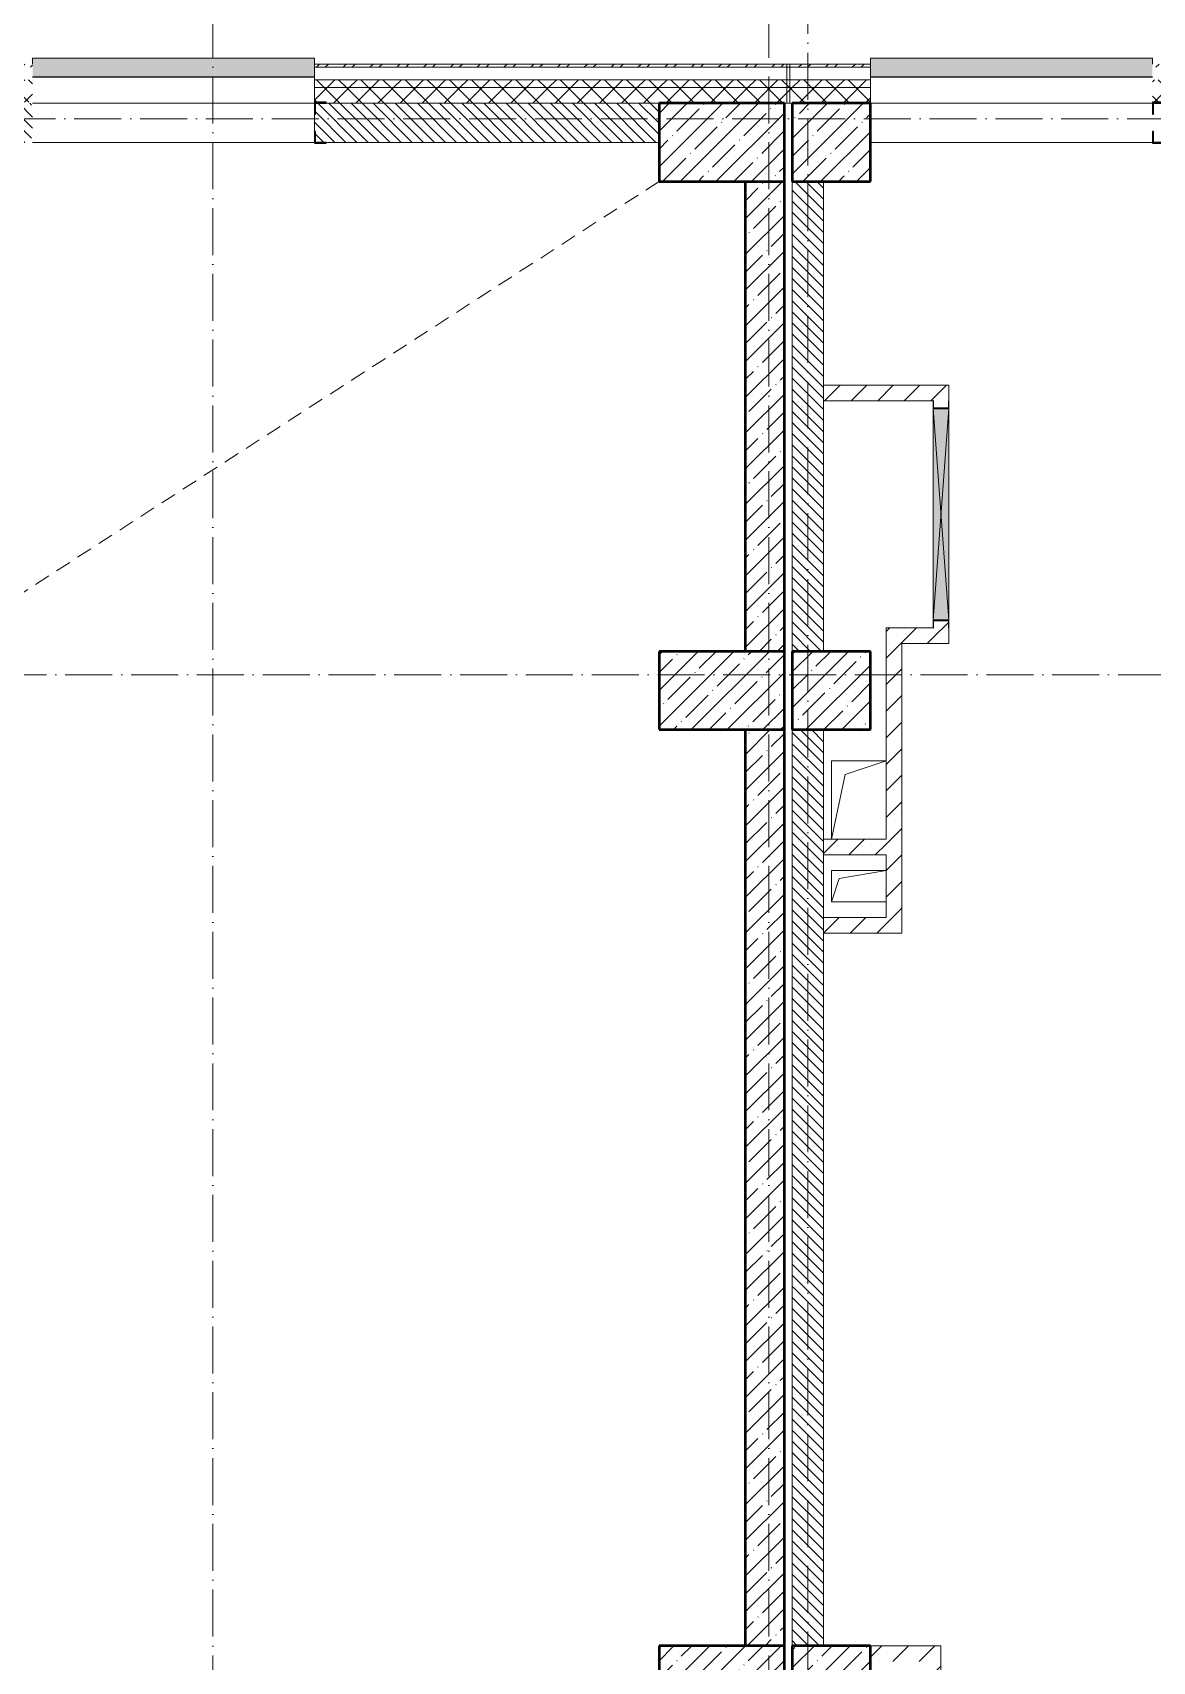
# Model space of a CAD drawing. Header units: millimetres. Extents: x -12989 to 629078, y -109036 to 555275.
# Drawn here: x 586468 to 593618, y 166515 to 176917 of the extents above; entities that cross this region are included whole.
import ezdxf

# ---------------------------------------------------------------- set-up
doc = ezdxf.new("R2010")
doc.units = ezdxf.units.MM
doc.linetypes.add('200_ШТРИХ_ш1п0_6_', pattern=[160, 100, -60])
doc.linetypes.add('50_200_ШТРИХ_1Т_ш5_п1_п1_', pattern=[700, 500, -100, 0, -100])
for name, color, linetype, lineweight in [('A-DETL-____-OTLN-3', 7, '200_ШТРИХ_ш1п0_6_', 9), ('A-DETL-GENF-OTLN', 7, 'Continuous', 9), ('A-FLOR-____-OTLN', 7, 'Continuous', 9), ('A-GENM-____-MCUT', 7, 'Continuous', 25), ('A-GENM-____-OTLN', 7, 'Continuous', 9), ('A-GENM-____-OTLN-1', 7, 'Continuous', 25), ('A-GLAZ-____-OTLN', 7, 'Continuous', 9), ('A-WALL-____-MCUT', 7, 'Continuous', 13), ('A-WALL-____-MCUT-1', 7, 'Continuous', 9), ('A-WALL-____-MCUT-2', 7, 'Continuous', 50), ('A-WALL-____-OTLN', 7, 'Continuous', 9), ('A-WALL-____-PATT-1', 7, 'Continuous', 9), ('A-WALL-FNSH-MCUT-1', 7, 'Continuous', 9), ('S-COLS-____-MCUT', 7, 'Continuous', 50), ('S-COLS-____-OTLN', 7, 'Continuous', 9), ('S-GRID-____-OTLN-1', 7, '50_200_ШТРИХ_1Т_ш5_п1_п1_', 9)]:
    doc.layers.add(name, color=color, linetype=linetype, lineweight=lineweight)
doc.layers.add('A-GLAZ-____-OTLN-1', color=7, linetype='Continuous', lineweight=9, true_color=0xc0c0c0)
pattern_1 = [(45, (516567.8, 90784.41), (-70.71068, 70.71068), []), (135, (516567.8, 90784.41), (-70.71068, -70.71068), [])]
pattern_2 = [(45, (516567.8, 90784.41), (-114.04925, 114.04925), []), (45, (516681.85, 90784.41), (-114.04925, 114.04925), [201.612, -40.322, 3.353, -36.97])]
pattern_3 = [(45, (516567.8, 90784.41), (-85.53659, 85.53659), []), (45, (516624.82, 90784.41), (-85.53659, 85.53659), [])]
pattern_4 = [(135, (516567.8, 90784.41), (-35.35534, -35.35534), [])]
pattern_5 = [(45, (516567.8, 90784.41), (-84.85281, 84.85281), [])]

# ---------------------------------------------------------------- blocks, each defined once
blk = doc.blocks.new('BSC_Колонна _Прямоугольная - 500х800-V81-АР1_План отверстий 2 этажа в осях 1-64_Ю-ЯЯ')
at = {"layer": 'S-COLS-____-OTLN'}
h = blk.add_hatch(dxfattribs=at)
h.set_pattern_fill('FP_94', color=256, style=0, pattern_type=2)
h.set_pattern_definition([(315, (-85431.04, 74300), (114.04925, 114.04925), []), (315, (-85431.04, 74185.95), (114.04925, 114.04925), [201.613, -40.323, 3.353, -36.97])])
h.paths.add_polyline_path([(-250, 400), (-250, -400), (250, -400), (250, 400)], flags=0)
at = {"layer": 'S-COLS-____-MCUT'}
for p, q in [((250, 400), (-250, 400)), ((-250, 400), (-250, -400)), ((250, -400), (250, 400)), ((-250, -400), (250, -400))]:
    blk.add_line(p, q, dxfattribs=at)
blk = doc.blocks.new('BSC_Колонна _Прямоугольная - 500х800-V82-АР1_План отверстий 2 этажа в осях 1-64_Ю-ЯЯ')
at = {"layer": 'S-COLS-____-OTLN'}
h = blk.add_hatch(dxfattribs=at)
h.set_pattern_fill('FP_95', color=256, style=0, pattern_type=2)
h.set_pattern_definition([(315, (-81931.04, 74300), (114.04925, 114.04925), []), (315, (-81931.04, 74185.95), (114.04925, 114.04925), [201.613, -40.323, 3.353, -36.97])])
h.paths.add_polyline_path([(-250, 400), (-250, -400), (250, -400), (250, 400)], flags=0)
at = {"layer": 'S-COLS-____-MCUT'}
for p, q in [((250, 400), (-250, 400)), ((-250, 400), (-250, -400)), ((250, -400), (250, 400)), ((-250, -400), (250, -400))]:
    blk.add_line(p, q, dxfattribs=at)
blk = doc.blocks.new('BSC_Колонна _Прямоугольная - 500х800-V83-АР1_План отверстий 2 этажа в осях 1-64_Ю-ЯЯ')
at = {"layer": 'S-COLS-____-OTLN'}
h = blk.add_hatch(dxfattribs=at)
h.set_pattern_fill('FP_96', color=256, style=0, pattern_type=2)
h.set_pattern_definition([(315, (-75581.04, 74300), (114.04925, 114.04925), []), (315, (-75581.04, 74185.95), (114.04925, 114.04925), [201.613, -40.323, 3.353, -36.97])])
h.paths.add_polyline_path([(-250, 400), (-250, -400), (250, -400), (250, 400)], flags=0)
at = {"layer": 'S-COLS-____-MCUT'}
for p, q in [((250, 400), (-250, 400)), ((-250, 400), (-250, -400)), ((250, -400), (250, 400)), ((-250, -400), (250, -400))]:
    blk.add_line(p, q, dxfattribs=at)
blk = doc.blocks.new('BSC_Колонна _Прямоугольная - 500х500-V92-АР1_План отверстий 2 этажа в осях 1-64_Ю-ЯЯ')
at = {"layer": 'S-COLS-____-OTLN'}
h = blk.add_hatch(dxfattribs=at)
h.set_pattern_fill('FP_105', color=256, style=0, pattern_type=2)
h.set_pattern_definition([(45, (-75000, -85431.04), (-114.04925, 114.04925), []), (45, (-74885.95, -85431.04), (-114.04925, 114.04925), [201.613, -40.323, 3.353, -36.97])])
h.paths.add_polyline_path([(-250, -250), (250, -250), (250, 250), (-250, 250)], flags=0)
at = {"layer": 'S-COLS-____-MCUT'}
for p, q in [((250, 250), (-250, 250)), ((-250, 250), (-250, -250)), ((250, -250), (250, 250)), ((-250, -250), (250, -250))]:
    blk.add_line(p, q, dxfattribs=at)
blk = doc.blocks.new('BSC_Колонна _Прямоугольная - 500х500-V93-АР1_План отверстий 2 этажа в осях 1-64_Ю-ЯЯ')
at = {"layer": 'S-COLS-____-OTLN'}
h = blk.add_hatch(dxfattribs=at)
h.set_pattern_fill('FP_106', color=256, style=0, pattern_type=2)
h.set_pattern_definition([(45, (-75000, -75581.04), (-114.04925, 114.04925), []), (45, (-74885.95, -75581.04), (-114.04925, 114.04925), [201.613, -40.323, 3.353, -36.97])])
h.paths.add_polyline_path([(-250, -250), (250, -250), (250, 250), (-250, 250)], flags=0)
at = {"layer": 'S-COLS-____-MCUT'}
for p, q in [((250, 250), (-250, 250)), ((-250, 250), (-250, -250)), ((250, -250), (250, 250)), ((-250, -250), (250, -250))]:
    blk.add_line(p, q, dxfattribs=at)
blk = doc.blocks.new('Фахверк_СКБ_Уголок - 250_2700-27497298-АР1_План отверстий 2 этажа в осях 1-64_Ю-ЯЯ')
at = {"layer": 'A-GENM-____-MCUT'}
for p, q in [((200, 181), (125, 181)), ((125, 181), (125, 106)), ((125, 106), (131, 106)), ((131, 106), (131, 175)), ((131, 175), (200, 175)), ((200, 175), (200, 181)), ((131, -6), (125, -6)), ((125, -6), (125, -81)), ((125, -81), (200, -81)), ((131, -75), (131, -6)), ((200, -75), (131, -75)), ((200, -81), (200, -75))]:
    blk.add_line(p, q, dxfattribs=at)
blk = doc.blocks.new('AR_Отверстие прямоугольное _в плите_ - AR_Отверстие прямоугольное _в плите_-V179-АР1_План отверстий 2 этажа в осях 1-64_Ю-ЯЯ')
at = {"layer": 'A-GENM-____-OTLN'}
for p, q in [((175, 250), (-175, 250)), ((-175, 250), (-175, -250)), ((-87, 163), (175, 250)), ((-175, -250), (-87, 163))]:
    blk.add_line(p, q, dxfattribs=at)
blk = doc.blocks.new('AR_Отверстие прямоугольное _в плите_ - AR_Отверстие прямоугольное _в плите_-30552592-АР1_План отверстий 2 этажа в осях 1-64_Ю-ЯЯ')
at = {"layer": 'A-GENM-____-OTLN'}
for p, q in [((175, 100), (-175, 100)), ((-175, 100), (-175, -100)), ((-175, -100), (-125, 50)), ((-125, 50), (175, 100)), ((-175, -100), (175, -100))]:
    blk.add_line(p, q, dxfattribs=at)
blk = doc.blocks.new('Отлив_СКБ - Отлив витража_120_НВФ-31885689-АР1_План отверстий 2 этажа в осях 1-64_Ю-ЯЯ')
at = {"layer": 'A-GLAZ-____-OTLN-1'}
for points in [[(1800, 2), (1800, 120), (0, 120), (0, 2), (737, 2)], [(1800, 0), (1800, 2), (0, 2), (0, 0), (737, 0)]]:
    blk.add_hatch(color=256, dxfattribs=at).paths.add_polyline_path(points, flags=0)
at = {"layer": 'A-GLAZ-____-OTLN'}
for p, q in [((0, 83), (0, 120)), ((1800, 120), (0, 120)), ((1800, 120), (1800, 83)), ((0, 2), (1800, 2)), ((1800, 0), (0, 0))]:
    blk.add_line(p, q, dxfattribs=at)
blk = doc.blocks.new('Стены 2 - Стены 4-31194547-АР1_План отверстий 2 этажа в осях 1-64_Ю-ЯЯ')
at = {"layer": 'A-WALL-____-MCUT'}
for p, q in [((-1799, 41030), (-1799, 41010)), ((-1549, 41030), (-1799, 41030)), ((-1799, 41010), (-1549, 41010)), ((-1549, 41010), (-1549, 41030))]:
    blk.add_line(p, q, dxfattribs=at)
blk = doc.blocks.new('AR_Отверстие прямоугольное _в стене_ - AR_Отверстие прямоугольное _в стене__ОВ-36825274-АР1_План отверстий 2 этажа в осях 1-64_Ю-ЯЯ')
at = {"layer": 'A-GLAZ-____-OTLN'}
blk.add_hatch(color=256, dxfattribs=at).paths.add_polyline_path([(675, -50), (675, 50), (-675, 50), (-675, -50), (1, -50)], flags=0)
at = {"layer": 'A-DETL-GENF-OTLN'}
for p, q in [((-675, 50), (675, 50)), ((675, 50), (-675, -50)), ((-675, 50), (675, -50)), ((675, 50), (-675, 50)), ((675, -50), (-675, -50)), ((-675, -50), (675, -50))]:
    blk.add_line(p, q, dxfattribs=at)
blk = doc.blocks.new('154_Фахверк_СКБ_Швеллер - Тип_100_3960-28318856-АР1_План отверстий 2 этажа в осях 1-64_Ю-ЯЯ')
at = {"layer": 'A-GENM-____-MCUT'}
for p, q in [((175, 50), (125, 50)), ((125, 50), (125, -50)), ((128, 47), (175, 47)), ((128, -47), (128, 47)), ((175, 47), (175, 50)), ((125, -50), (175, -50)), ((175, -47), (128, -47)), ((175, -50), (175, -47))]:
    blk.add_line(p, q, dxfattribs=at)
blk = doc.blocks.new('3эт')
at = {"layer": 'S-GRID-____-OTLN-1', "color": 251, "ltscale": 0.6, "true_color": 0x636466}
for p, q in [((354820.7, 4029.4), (354820.7, -46882.4)), ((358370.7, 4029.4), (358370.7, -46592.2)), ((358620.7, 3761.2), (358620.7, -46882.4)), ((387845.1, -1282.4), (279101.9, -1282.4)), ((279101.9, -4832.4), (387845.1, -4832.4))]:
    blk.add_line(p, q, dxfattribs=at)

msp = doc.modelspace()

# ---------------------------------------------------------------- hatches: boundary and pattern name
at = {"layer": 'A-WALL-____-PATT-1'}
h = msp.add_hatch(dxfattribs=at)
h.set_pattern_fill('FP_3', color=256, style=0, pattern_type=2)
h.set_pattern_definition(pattern_3)
h.paths.add_polyline_path([(591282.7976, 176695.4504), (591282.7976, 176715.4504), (588267.7976, 176715.4504), (588267.7976, 176695.4504), (590787.6446, 176695.4504)], flags=0)
h.paths.add_polyline_path([(586467.7976, 176695.4504), (586467.7976, 176715.4504), (585267.7976, 176715.4504), (585267.7976, 176695.4504)], flags=0)
h.paths.add_polyline_path([(583467.7976, 176695.4504), (583467.7976, 176715.4504), (582267.7976, 176715.4504), (582267.7976, 176695.4504)], flags=0)
h.paths.add_polyline_path([(580467.7976, 176695.4504), (580467.7976, 176715.4504), (579217.7976, 176715.4504), (579217.7976, 176695.4504), (580182.6405, 176695.4504)], flags=0)
h.paths.add_polyline_path([(577417.7976, 176695.4504), (577417.7976, 176715.4504), (576217.7976, 176715.4504), (576217.7976, 176695.4504), (576647.6392, 176695.4504)], flags=0)
h.paths.add_polyline_path([(573996.3882, 176695.4504), (574417.7976, 176695.4504), (574417.7976, 176715.4504), (573217.7976, 176715.4504), (573217.7976, 176695.4504)], flags=0)
h.paths.add_polyline_path([(568417.7976, 176695.4504), (568417.7976, 176715.4504), (566752.7976, 176715.4504), (566752.7976, 176695.4504), (567810.1359, 176695.4504)], flags=0)
h.paths.add_polyline_path([(571417.7976, 176695.4504), (571417.7976, 176715.4504), (570217.7976, 176715.4504), (570217.7976, 176695.4504)], flags=0)
h = msp.add_hatch(dxfattribs=at)
h.set_pattern_fill('FP_3', color=256, style=0, pattern_type=2)
h.set_pattern_definition(pattern_3)
h.paths.add_polyline_path([(603160.1492, 176695.4504), (603517.7976, 176695.4504), (603517.7976, 176715.4504), (602392.7976, 176715.4504), (602392.7976, 176695.4504)], flags=0)
h.paths.add_polyline_path([(605577.7976, 176695.4504), (605577.7976, 176715.4504), (605317.7976, 176715.4504), (605317.7976, 176695.4504)], flags=0)
h.paths.add_polyline_path([(600592.7976, 176695.4504), (600592.7976, 176715.4504), (599467.7976, 176715.4504), (599467.7976, 176695.4504), (600508.8982, 176695.4504)], flags=0)
h.paths.add_polyline_path([(594817.7976, 176695.4504), (594817.7976, 176715.4504), (593617.7976, 176715.4504), (593617.7976, 176695.4504), (594322.6459, 176695.4504)], flags=0)
h.paths.add_polyline_path([(591302.7976, 176695.4504), (591817.7976, 176695.4504), (591817.7976, 176715.4504), (591302.7976, 176715.4504)], flags=0)
h = msp.add_hatch(dxfattribs=at)
h.set_pattern_fill('FP_1', color=256, style=0, pattern_type=2)
h.set_pattern_definition(pattern_1)
h.paths.add_polyline_path([(617917.7976, 176565.4504), (617967.7976, 176565.4504), (617967.7976, 176615.4504), (611067.7976, 176615.4504), (611067.7976, 176565.4504), (615532.6539, 176565.4504)], flags=0)
h.paths.add_polyline_path([(605811.4002, 176565.4504), (606517.7976, 176565.4504), (606517.7976, 176615.4504), (605317.7976, 176615.4504), (605317.7976, 176565.4504)], flags=0)
h.paths.add_polyline_path([(608317.7976, 176565.4504), (610067.7976, 176565.4504), (610067.7976, 176615.4504), (608317.7976, 176615.4504)], flags=0)
h.paths.add_polyline_path([(603517.7976, 176565.4504), (603517.7976, 176615.4504), (602392.7976, 176615.4504), (602392.7976, 176565.4504), (603160.1492, 176565.4504)], flags=0)
h.paths.add_polyline_path([(600592.7976, 176565.4504), (600592.7976, 176615.4504), (599467.7976, 176615.4504), (599467.7976, 176565.4504), (600508.8982, 176565.4504)], flags=0)
h.paths.add_polyline_path([(593617.7976, 176565.4504), (594817.7976, 176565.4504), (594817.7976, 176615.4504), (593617.7976, 176615.4504)], flags=0)
h.paths.add_polyline_path([(591817.7976, 176565.4504), (591817.7976, 176615.4504), (588267.7976, 176615.4504), (588267.7976, 176565.4504), (590787.6446, 176565.4504)], flags=0)
h.paths.add_polyline_path([(586467.7976, 176565.4504), (586467.7976, 176615.4504), (585267.7976, 176615.4504), (585267.7976, 176565.4504)], flags=0)
h.paths.add_polyline_path([(583467.7976, 176565.4504), (583467.7976, 176615.4504), (582267.7976, 176615.4504), (582267.7976, 176565.4504)], flags=0)
h.paths.add_polyline_path([(580467.7976, 176565.4504), (580467.7976, 176615.4504), (579217.7976, 176615.4504), (579217.7976, 176565.4504), (580182.6405, 176565.4504)], flags=0)
h.paths.add_polyline_path([(576647.6392, 176565.4504), (577417.7976, 176565.4504), (577417.7976, 176615.4504), (576217.7976, 176615.4504), (576217.7976, 176565.4504)], flags=0)
h.paths.add_polyline_path([(574417.7976, 176565.4504), (574417.7976, 176615.4504), (573217.7976, 176615.4504), (573217.7976, 176565.4504), (573996.3882, 176565.4504)], flags=0)
h.paths.add_polyline_path([(571417.7976, 176565.4504), (571417.7976, 176615.4504), (570217.7976, 176615.4504), (570217.7976, 176565.4504)], flags=0)
h.paths.add_polyline_path([(567810.1359, 176565.4504), (568417.7976, 176565.4504), (568417.7976, 176615.4504), (566767.7976, 176615.4504), (566767.7976, 176565.4504), (566926.3855, 176565.4504)], flags=0)
h = msp.add_hatch(dxfattribs=at)
h.set_pattern_fill('FP_1', color=256, style=0, pattern_type=2)
h.set_pattern_definition(pattern_1)
h.paths.add_polyline_path([(617817.7976, 176465.4504), (617917.7976, 176465.4504), (617917.7976, 176565.4504), (611067.7976, 176565.4504), (611067.7976, 176465.4504), (615532.6539, 176465.4504)], flags=0)
h.paths.add_polyline_path([(609567.7976, 176465.4504), (610067.7976, 176465.4504), (610067.7976, 176565.4504), (608317.7976, 176565.4504), (608317.7976, 176471.4504), (608392.7976, 176471.4504), (608392.7976, 176465.4504), (608462.6512, 176465.4504)], flags=0)
h.paths.add_polyline_path([(605811.4002, 176465.4504), (606442.7976, 176465.4504), (606442.7976, 176471.4504), (606517.7976, 176471.4504), (606517.7976, 176565.4504), (605317.7976, 176565.4504), (605317.7976, 176465.4504)], flags=0)
h.paths.add_polyline_path([(603160.1492, 176465.4504), (603442.7976, 176465.4504), (603442.7976, 176471.4504), (603517.7976, 176471.4504), (603517.7976, 176565.4504), (602392.7976, 176565.4504), (602392.7976, 176471.4504), (602467.7976, 176471.4504), (602467.7976, 176465.4504)], flags=0)
h.paths.add_polyline_path([(600508.8982, 176465.4504), (600517.7976, 176465.4504), (600517.7976, 176471.4504), (600592.7976, 176471.4504), (600592.7976, 176565.4504), (599467.7976, 176565.4504), (599467.7976, 176465.4504), (599967.7976, 176465.4504)], flags=0)
h.paths.add_polyline_path([(594067.7976, 176465.4504), (594742.7976, 176465.4504), (594742.7976, 176471.4504), (594817.7976, 176471.4504), (594817.7976, 176565.4504), (593617.7976, 176565.4504), (593617.7976, 176471.4504), (593692.7976, 176471.4504), (593692.7976, 176465.4504)], flags=0)
h.paths.add_polyline_path([(591817.7976, 176465.4504), (591817.7976, 176565.4504), (588267.7976, 176565.4504), (588267.7976, 176471.4504), (588342.7976, 176471.4504), (588342.7976, 176465.4504), (591317.7976, 176465.4504)], flags=0)
h.paths.add_polyline_path([(585267.7976, 176465.4504), (586392.7976, 176465.4504), (586392.7976, 176471.4504), (586467.7976, 176471.4504), (586467.7976, 176565.4504), (585267.7976, 176565.4504)], flags=0)
h.paths.add_polyline_path([(582342.7976, 176465.4504), (583392.7976, 176465.4504), (583392.7976, 176471.4504), (583467.7976, 176471.4504), (583467.7976, 176565.4504), (582267.7976, 176565.4504), (582267.7976, 176471.4504), (582342.7976, 176471.4504)], flags=0)
h.paths.add_polyline_path([(580392.7976, 176465.4504), (580392.7976, 176471.4504), (580467.7976, 176471.4504), (580467.7976, 176565.4504), (579217.7976, 176565.4504), (579217.7976, 176471.4504), (579292.7976, 176471.4504), (579292.7976, 176465.4504), (580182.6405, 176465.4504)], flags=0)
h.paths.add_polyline_path([(577342.7976, 176465.4504), (577342.7976, 176471.4504), (577417.7976, 176471.4504), (577417.7976, 176565.4504), (576217.7976, 176565.4504), (576217.7976, 176471.4504), (576292.7976, 176471.4504), (576292.7976, 176465.4504), (576647.6392, 176465.4504)], flags=0)
h.paths.add_polyline_path([(574342.7976, 176465.4504), (574342.7976, 176471.4504), (574417.7976, 176471.4504), (574417.7976, 176565.4504), (573217.7976, 176565.4504), (573217.7976, 176471.4504), (573292.7976, 176471.4504), (573292.7976, 176465.4504), (573996.3882, 176465.4504)], flags=0)
h.paths.add_polyline_path([(570292.7976, 176465.4504), (571342.7976, 176465.4504), (571342.7976, 176471.4504), (571417.7976, 176471.4504), (571417.7976, 176565.4504), (570217.7976, 176565.4504), (570217.7976, 176471.4504), (570292.7976, 176471.4504)], flags=0)
h.paths.add_polyline_path([(568342.7976, 176465.4504), (568342.7976, 176471.4504), (568417.7976, 176471.4504), (568417.7976, 176565.4504), (566767.7976, 176565.4504), (566767.7976, 176465.4504), (567810.1359, 176465.4504)], flags=0)
h = msp.add_hatch(dxfattribs=at)
h.set_pattern_fill('FP_6', color=256, style=0, pattern_type=2)
h.set_pattern_definition(pattern_4)
h.paths.add_polyline_path([(590467.7976, 176215.4504), (590467.7976, 176465.4504), (588273.7976, 176465.4504), (588273.7976, 176396.4504), (588267.7976, 176396.4504), (588267.7976, 176284.4504), (588273.7976, 176284.4504), (588273.7976, 176215.4504), (588342.7976, 176215.4504)], flags=0)
h.paths.add_polyline_path([(586392.7976, 176215.4504), (586461.7976, 176215.4504), (586461.7976, 176284.4504), (586467.7976, 176284.4504), (586467.7976, 176396.4504), (586461.7976, 176396.4504), (586461.7976, 176465.4504), (585767.7976, 176465.4504), (585767.7976, 176215.4504)], flags=0)
h = msp.add_hatch(dxfattribs=at)
h.set_pattern_fill('FP_13', color=256, style=0, pattern_type=2)
h.set_pattern_definition(pattern_2)
h.paths.add_polyline_path([(591267.7976, 172965.4504), (591267.7976, 175965.4504), (591017.7976, 175965.4504), (591017.7976, 172965.4504)], flags=0)
h = msp.add_hatch(dxfattribs=at)
h.set_pattern_fill('FP_6', color=256, style=0, pattern_type=2)
h.set_pattern_definition(pattern_4)
h.paths.add_polyline_path([(591517.7976, 172965.4504), (591517.7976, 175965.4504), (591317.7976, 175965.4504), (591317.7976, 172965.4504)], flags=0)
h = msp.add_hatch(dxfattribs=at)
h.set_pattern_fill('FP_4', color=256, style=0, pattern_type=2)
h.set_pattern_definition(pattern_5)
h.paths.add_polyline_path([(592217.7976, 174565.4504), (592217.7976, 174665.4504), (591517.7976, 174665.4504), (591517.7976, 174565.4504)], flags=0)
h = msp.add_hatch(dxfattribs=at)
h.set_pattern_fill('FP_4', color=256, style=0, pattern_type=2)
h.set_pattern_definition(pattern_5)
h.paths.add_polyline_path([(592314.7976, 173015.4504), (592317.7976, 173015.4504), (592317.7976, 173115.4504), (592314.7976, 173115.4504), (592314.7976, 173162.4504), (592220.7976, 173161.9504), (592220.7976, 173115.4504), (592217.7976, 173115.4504), (592217.7976, 173015.4504), (592220.7976, 173015.4504)], flags=0)
h.paths.add_polyline_path([(592308.3137, 174518.4504), (592314.7976, 174518.4504), (592314.7976, 174565.4504), (592317.7976, 174565.4504), (592317.7976, 174665.4504), (592217.7976, 174665.4504), (592217.7976, 174565.4504), (592220.7976, 174565.4504), (592220.7976, 174518.4504)], flags=0)
h = msp.add_hatch(dxfattribs=at)
h.set_pattern_fill('FP_4', color=256, style=0, pattern_type=2)
h.set_pattern_definition(pattern_5)
h.paths.add_polyline_path([(592017.7976, 171265.4504), (592017.7976, 173115.4504), (591917.7976, 173115.4504), (591917.7976, 171265.4504)], flags=0)
h = msp.add_hatch(dxfattribs=at)
h.set_pattern_fill('FP_4', color=256, style=0, pattern_type=2)
h.set_pattern_definition(pattern_5)
h.paths.add_polyline_path([(592217.7976, 173015.4504), (592217.7976, 173115.4504), (592017.7976, 173115.4504), (592017.7976, 173015.4504)], flags=0)
h = msp.add_hatch(dxfattribs=at)
h.set_pattern_fill('FP_13', color=256, style=0, pattern_type=2)
h.set_pattern_definition(pattern_2)
h.paths.add_polyline_path([(591017.7976, 166615.4504), (591267.7976, 166615.4504), (591267.7976, 172465.4504), (591017.7976, 172465.4504), (591017.7976, 167381.9485)], flags=0)
h = msp.add_hatch(dxfattribs=at)
h.set_pattern_fill('FP_6', color=256, style=0, pattern_type=2)
h.set_pattern_definition(pattern_4)
h.paths.add_polyline_path([(591317.7976, 166615.4504), (591517.7976, 166615.4504), (591517.7976, 172465.4504), (591317.7976, 172465.4504), (591317.7976, 167381.9485)], flags=0)
h = msp.add_hatch(dxfattribs=at)
h.set_pattern_fill('FP_4', color=256, style=0, pattern_type=2)
h.set_pattern_definition(pattern_5)
h.paths.add_polyline_path([(591917.7976, 171665.4504), (591917.7976, 171765.4504), (591517.7976, 171765.4504), (591517.7976, 171665.4504)], flags=0)
h = msp.add_hatch(dxfattribs=at)
h.set_pattern_fill('FP_4', color=256, style=0, pattern_type=2)
h.set_pattern_definition(pattern_5)
h.paths.add_polyline_path([(591517.7976, 171165.4504), (592017.7976, 171165.4504), (592017.7976, 171265.4504), (591517.7976, 171265.4504)], flags=0)
h = msp.add_hatch(dxfattribs=at)
h.set_pattern_fill('FP_4', color=256, style=0, pattern_type=2)
h.set_pattern_definition(pattern_5)
h.paths.add_polyline_path([(592167.7976, 166515.4504), (592167.7976, 166615.4504), (591817.7976, 166615.4504), (591817.7976, 166515.4504)], flags=0)
h = msp.add_hatch(dxfattribs=at)
h.set_pattern_fill('FP_4', color=256, style=0, pattern_type=2)
h.set_pattern_definition(pattern_5)
h.paths.add_polyline_path([(592167.7976, 164715.4504), (592267.7976, 164715.4504), (592267.7976, 166615.4504), (592167.7976, 166615.4504), (592167.7976, 164815.4504)], flags=0)
at = {"layer": 'S-COLS-____-OTLN'}
h = msp.add_hatch(dxfattribs=at)
h.set_pattern_fill('FP_13', color=256, style=0, pattern_type=2)
h.set_pattern_definition(pattern_2)
h.paths.add_polyline_path([(591817.7976, 172465.4504), (591817.7976, 172965.4504), (591317.7976, 172965.4504), (591317.7976, 172465.4504)], flags=0)

# ---------------------------------------------------------------- linework, layer by layer
at = {"layer": 'A-DETL-____-OTLN-3'}
msp.add_line((590467.7976, 175965.4504), (567567.7976, 161165.4504), dxfattribs=at)
at = {"layer": 'A-FLOR-____-OTLN'}
for p, q in [((591567.7976, 172265.4504), (591917.7976, 172265.4504)), ((591567.7976, 171765.4504), (591567.7976, 172265.4504)), ((591567.7976, 171565.4504), (591917.7976, 171565.4504)), ((591567.7976, 171365.4504), (591567.7976, 171565.4504)), ((591917.7976, 171365.4504), (591567.7976, 171365.4504))]:
    msp.add_line(p, q, dxfattribs=at)
at = {"layer": 'A-WALL-____-MCUT'}
for p, q in [((588267.7976, 176695.4504), (588267.7976, 176471.4504)), ((591817.7976, 176695.4504), (588267.7976, 176695.4504)), ((588267.7976, 176695.4504), (591282.7976, 176695.4504)), ((591302.7976, 176695.4504), (591817.7976, 176695.4504)), ((591817.7976, 176465.4504), (591817.7976, 176695.4504)), ((588342.7976, 176465.4504), (590467.7976, 176465.4504)), ((590467.7976, 176465.4504), (588342.7976, 176465.4504)), ((591267.7976, 176465.4504), (591317.7976, 176465.4504)), ((588267.7976, 176396.4504), (588267.7976, 176284.4504)), ((588342.7976, 176215.4504), (590467.7976, 176215.4504)), ((591317.7976, 175965.4504), (591317.7976, 172965.4504)), ((591517.7976, 172965.4504), (591517.7976, 175965.4504)), ((591317.7976, 172965.4504), (591517.7976, 172965.4504)), ((591317.7976, 172465.4504), (591317.7976, 166615.4504)), ((591517.7976, 172465.4504), (591317.7976, 172465.4504)), ((591517.7976, 166615.4504), (591517.7976, 172465.4504))]:
    msp.add_line(p, q, dxfattribs=at)
at = {"layer": 'A-WALL-____-MCUT-1'}
for p, q in [((591817.7976, 176615.4504), (588267.7976, 176615.4504)), ((591817.7976, 176565.4504), (588267.7976, 176565.4504))]:
    msp.add_line(p, q, dxfattribs=at)
at = {"layer": 'A-WALL-____-MCUT-2'}
for p, q in [((591017.7976, 175965.4504), (591017.7976, 172965.4504)), ((591267.7976, 172965.4504), (591267.7976, 175965.4504)), ((591017.7976, 172465.4504), (591017.7976, 166615.4504)), ((591267.7976, 166615.4504), (591267.7976, 172465.4504))]:
    msp.add_line(p, q, dxfattribs=at)
at = {"layer": 'A-WALL-____-OTLN'}
for p, q in [((588267.7976, 176465.4504), (586467.7976, 176465.4504)), ((586467.7976, 176465.4504), (588267.7976, 176465.4504)), ((593617.7976, 176465.4504), (591817.7976, 176465.4504)), ((591817.7976, 176465.4504), (593617.7976, 176465.4504)), ((588267.7976, 176215.4504), (586467.7976, 176215.4504)), ((593617.7976, 176215.4504), (591817.7976, 176215.4504))]:
    msp.add_line(p, q, dxfattribs=at)
at = {"layer": 'A-WALL-FNSH-MCUT-1'}
for p, q in [((591282.7976, 176715.4504), (588267.7976, 176715.4504)), ((588267.7976, 176715.4504), (588267.7976, 176695.4504)), ((591282.7976, 176695.4504), (591282.7976, 176715.4504)), ((591817.7976, 176715.4504), (591302.7976, 176715.4504)), ((591302.7976, 176715.4504), (591302.7976, 176695.4504)), ((591817.7976, 176695.4504), (591817.7976, 176715.4504)), ((592317.7976, 174665.4504), (591517.7976, 174665.4504)), ((592317.7976, 174565.4504), (592317.7976, 174665.4504)), ((591517.7976, 174565.4504), (592217.7976, 174565.4504)), ((591917.7976, 173115.4504), (591917.7976, 171765.4504)), ((592217.7976, 173115.4504), (591917.7976, 173115.4504)), ((592317.7976, 173015.4504), (592317.7976, 173115.4504)), ((592017.7976, 171165.4504), (592017.7976, 173015.4504)), ((592017.7976, 173015.4504), (592317.7976, 173015.4504)), ((591917.7976, 171765.4504), (591517.7976, 171765.4504)), ((591517.7976, 171665.4504), (591917.7976, 171665.4504)), ((591917.7976, 171665.4504), (591917.7976, 171265.4504)), ((591917.7976, 171265.4504), (591517.7976, 171265.4504)), ((591517.7976, 171165.4504), (592017.7976, 171165.4504)), ((592267.7976, 166615.4504), (591817.7976, 166615.4504)), ((592267.7976, 164715.4504), (592267.7976, 166615.4504))]:
    msp.add_line(p, q, dxfattribs=at)
at = {"layer": 'S-COLS-____-MCUT'}
for p, q in [((591817.7976, 172965.4504), (591317.7976, 172965.4504)), ((591317.7976, 172965.4504), (591317.7976, 172465.4504)), ((591817.7976, 172465.4504), (591817.7976, 172965.4504)), ((591317.7976, 172465.4504), (591817.7976, 172465.4504))]:
    msp.add_line(p, q, dxfattribs=at)

# ---------------------------------------------------------------- block references
msp.add_blockref('3эт', (232797.0902, 177647.8646))
at = {"layer": 'A-GENM-____-OTLN'}
for name, p in [('AR_Отверстие прямоугольное _в плите_ - AR_Отверстие прямоугольное _в плите_-V179-АР1_План отверстий 2 этажа в осях 1-64_Ю-ЯЯ', (591742.7976, 172015.4504)), ('AR_Отверстие прямоугольное _в плите_ - AR_Отверстие прямоугольное _в плите_-30552592-АР1_План отверстий 2 этажа в осях 1-64_Ю-ЯЯ', (591742.7976, 171465.4504))]:
    msp.add_blockref(name, p, dxfattribs=at)
at = {"layer": 'A-GENM-____-OTLN-1'}
for p in [(588142.7976, 176290.4504), (593492.7976, 176290.4504)]:
    msp.add_blockref('Фахверк_СКБ_Уголок - 250_2700-27497298-АР1_План отверстий 2 этажа в осях 1-64_Ю-ЯЯ', p, dxfattribs=at)
for p, rotation in [((592267.7976, 174390.4504), 90), ((592267.7976, 173290.4504), 270)]:
    msp.add_blockref('154_Фахверк_СКБ_Швеллер - Тип_100_3960-28318856-АР1_План отверстий 2 этажа в осях 1-64_Ю-ЯЯ', p, dxfattribs=dict(at, rotation=rotation))
at = {"layer": 'A-GLAZ-____-OTLN'}
for p in [(586467.7976, 176632.4504), (591817.7976, 176632.4504)]:
    msp.add_blockref('Отлив_СКБ - Отлив витража_120_НВФ-31885689-АР1_План отверстий 2 этажа в осях 1-64_Ю-ЯЯ', p, dxfattribs=at)
at = {"layer": 'A-GLAZ-____-OTLN', "rotation": 270}
msp.add_blockref('AR_Отверстие прямоугольное _в стене_ - AR_Отверстие прямоугольное _в стене__ОВ-36825274-АР1_План отверстий 2 этажа в осях 1-64_Ю-ЯЯ', (592267.7976, 173840.4504), dxfattribs=at)
at = {"layer": 'A-WALL-____-OTLN', "rotation": 89.9999999999999}
msp.add_blockref('Стены 2 - Стены 4-31194547-АР1_План отверстий 2 этажа в осях 1-64_Ю-ЯЯ', (632313.0396, 178263.9622), dxfattribs=at)
at = {"layer": 'S-COLS-____-OTLN', "rotation": 89.9999999999999}
for name, p in [('BSC_Колонна _Прямоугольная - 500х800-V81-АР1_План отверстий 2 этажа в осях 1-64_Ю-ЯЯ', (590867.7976, 176215.4504)), ('BSC_Колонна _Прямоугольная - 500х800-V82-АР1_План отверстий 2 этажа в осях 1-64_Ю-ЯЯ', (590867.7976, 172715.4504)), ('BSC_Колонна _Прямоугольная - 500х800-V83-АР1_План отверстий 2 этажа в осях 1-64_Ю-ЯЯ', (590867.7976, 166365.4504))]:
    msp.add_blockref(name, p, dxfattribs=at)
at = {"layer": 'S-COLS-____-OTLN'}
for name, p in [('BSC_Колонна _Прямоугольная - 500х500-V92-АР1_План отверстий 2 этажа в осях 1-64_Ю-ЯЯ', (591567.7976, 176215.4504)), ('BSC_Колонна _Прямоугольная - 500х500-V93-АР1_План отверстий 2 этажа в осях 1-64_Ю-ЯЯ', (591567.7976, 166365.4504))]:
    msp.add_blockref(name, p, dxfattribs=at)

doc.saveas('drawing.dxf')
